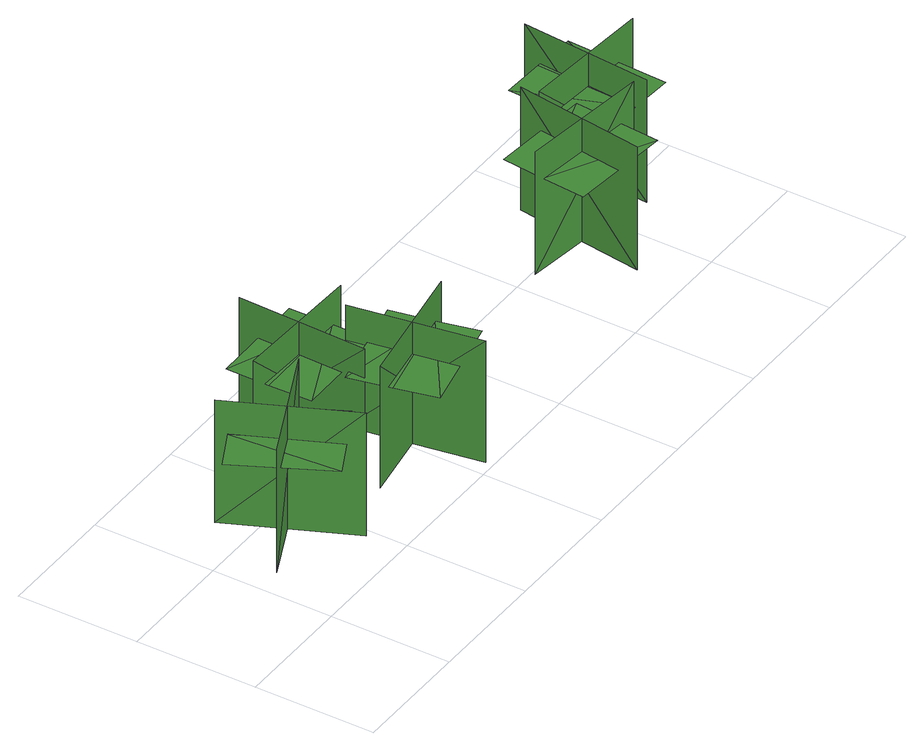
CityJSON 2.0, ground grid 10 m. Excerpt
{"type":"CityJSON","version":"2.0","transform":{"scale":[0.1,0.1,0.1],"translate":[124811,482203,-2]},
"CityObjects":{
"tree1":{"type":"SolitaryVegetationObject","geometry":[{"type":"MultiSurface","lod":"1","boundaries":[[[0,1,2]],[[0,2,3]],[[4,5,6]],[[4,6,7]],[[8,9,10]],[[8,10,11]],[[8,11,12]],[[8,12,13]]]}]},
"tree2":{"type":"SolitaryVegetationObject","geometry":[{"type":"MultiSurface","lod":"1","boundaries":[[[14,15,16]],[[14,16,17]],[[18,19,20]],[[18,20,21]],[[22,23,24]],[[22,24,25]],[[22,25,26]],[[22,26,27]]]}]},
"tree3":{"type":"SolitaryVegetationObject","geometry":[{"type":"MultiSurface","lod":"1","boundaries":[[[28,29,30]],[[28,30,31]],[[32,33,34]],[[32,34,35]],[[36,37,38]],[[36,38,39]],[[36,39,40]],[[36,40,41]]]}]},
"tree4":{"type":"SolitaryVegetationObject","geometry":[{"type":"MultiSurface","lod":"1","boundaries":[[[42,43,44]],[[42,44,45]],[[46,47,48]],[[46,48,49]],[[50,51,52]],[[50,52,53]],[[50,53,54]],[[50,54,55]]]}]},
"tree5":{"type":"SolitaryVegetationObject","geometry":[{"type":"MultiSurface","lod":"1","boundaries":[[[56,57,58]],[[56,58,59]],[[60,61,62]],[[60,62,63]],[[64,65,66]],[[64,66,67]],[[64,67,68]],[[64,68,69]]]}]}
},
"vertices":[
[37,122,18],[82,23,18],[82,23,127],[37,122,127],[11,53,18],[11,53,127],[110,98,127],[110,98,18],[40,113,98],[8,97,98],[47,21,98],[79,37,98],[111,54,98],[73,129,98],
[212,128,7],[103,132,7],[103,132,116],[212,128,116],[161,181,7],[161,181,116],[158,73,116],[158,73,7],[202,129,87],[202,165,87],[117,164,87],[117,128,87],[118,92,87],[203,93,87],
[252,69,10],[144,51,10],[144,51,118],[252,69,118],[192,111,10],[192,111,118],[210,4,118],[210,4,10],[242,68,90],[235,103,90],[151,85,90],[159,50,90],[167,15,90],[250,33,90],
[410,91,16],[518,77,16],[518,77,125],[410,91,125],[454,33,16],[454,33,125],[469,141,125],[469,141,16],[419,90,96],[416,54,96],[501,46,96],[504,82,96],[507,118,96],[423,126,96],
[526,71,15],[535,180,15],[535,180,124],[526,71,124],[582,119,15],[582,119,124],[473,128,124],[473,128,15],[527,81,95],[563,79,95],[567,164,95],[531,166,95],[495,168,95],[491,83,95]
]}
